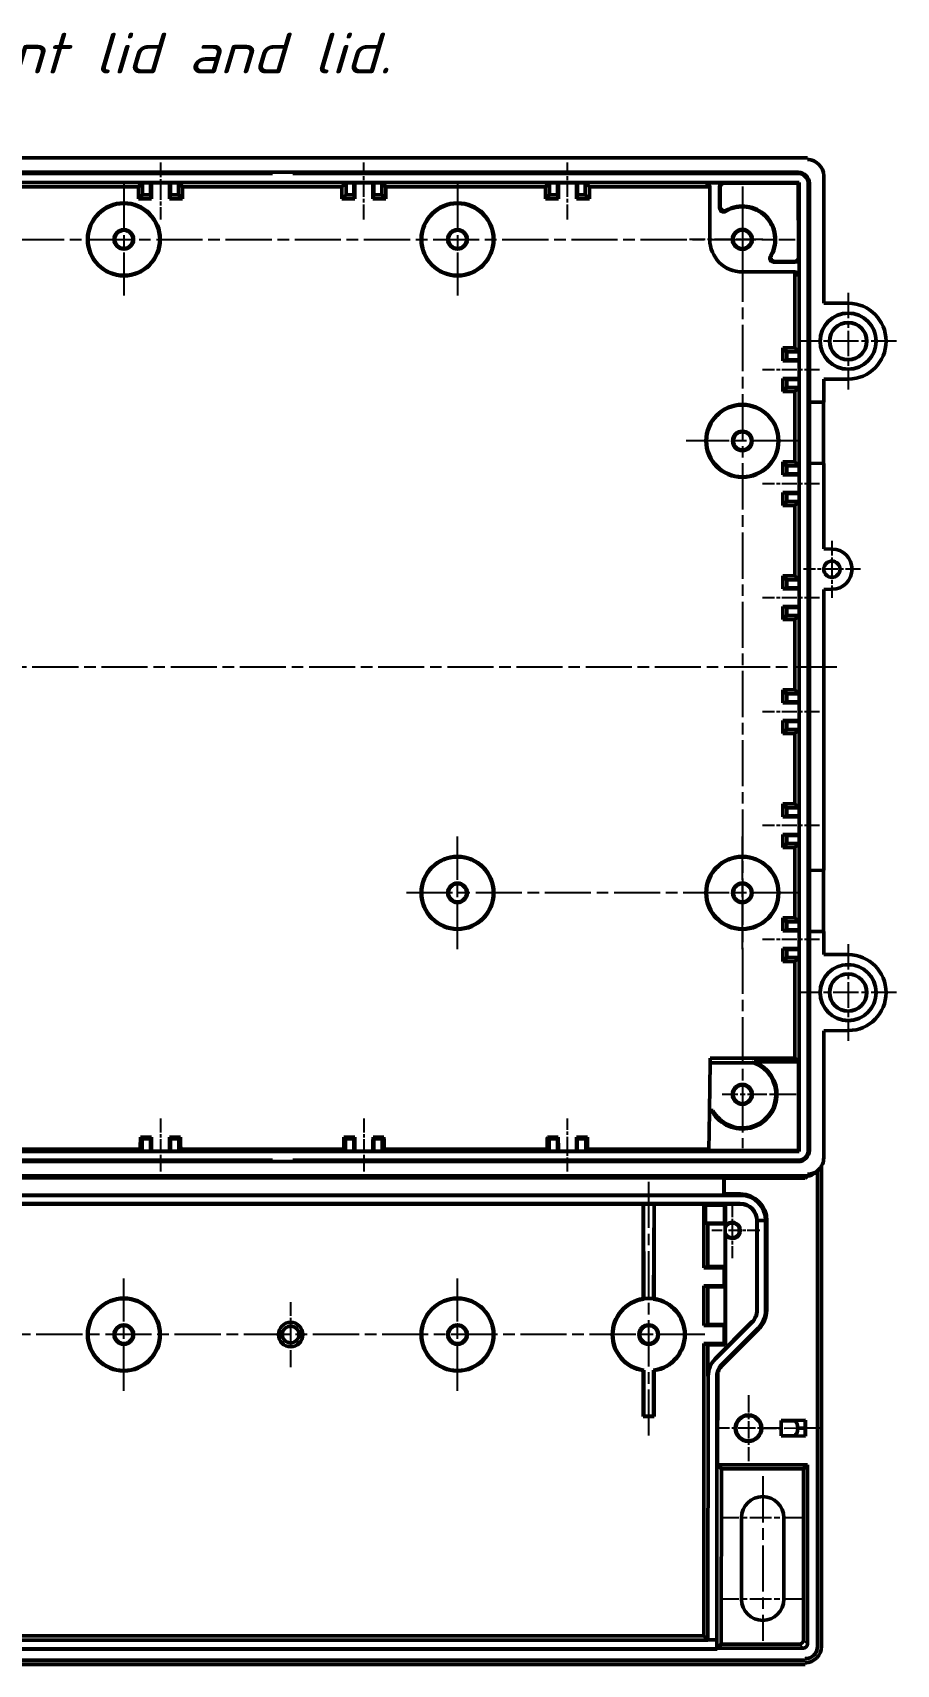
# Model space of a CAD drawing. Header units: millimetres. Extents: x 1 to 1188, y 1 to 840.
# Drawn here: x 438 to 544.1, y 304.7 to 505.1 of the extents above; entities that cross this region are included whole.
import ezdxf

# ---------------------------------------------------------------- set-up
doc = ezdxf.new("R2010")
doc.units = ezdxf.units.MM
doc.linetypes.add('CHAIN', pattern=[0.3543, 0.2362, -0.0295, 0.0591, -0.0295])
doc.linetypes.add('DASH_DOT', pattern=[0.37, 0.24, -0.06, 0.01, -0.06])
for name, color, linetype, lineweight in [('Mittellinie (ISO)', 1, 'DASH_DOT', 25), ('Mittelpunktmarkierung (ISO)', 1, 'DASH_DOT', 25), ('Sichtbar (ISO)', 7, 'Continuous', 50), ('Sichtbar schmal (ISO)', 1, 'Continuous', 25), ('Symbol (ISO)', 1, 'Continuous', 25)]:
    doc.layers.add(name, color=color, linetype=linetype, lineweight=lineweight)
doc.styles.add('Textstil245', font='isocpeui.ttf', dxfattribs={"width": 1.1})

msp = doc.modelspace()

# ---------------------------------------------------------------- linework, layer by layer
at = {"layer": 'Mittellinie (ISO)', "linetype": 'CHAIN', "ltscale": 7.777432}
for p, q in [((453.6775348, 489.209173), (453.6775348, 482.2100008)), ((478.6775348, 482.2100008), (478.6775348, 489.209173)), ((503.6775348, 482.2100008), (503.6775348, 489.209173)), ((534.6391369, 463.7475709), (527.6399647, 463.7475709)), ((534.6391369, 449.7475709), (527.6399647, 449.7475709)), ((534.6391369, 435.7475709), (527.6399647, 435.7475709)), ((534.6391369, 421.7475709), (527.6399647, 421.7475709)), ((534.6391369, 407.7475709), (527.6399647, 407.7475709)), ((534.6391369, 393.7475709), (527.6399647, 393.7475709))]:
    msp.add_line(p, q, dxfattribs=at)
at = {"layer": 'Mittellinie (ISO)', "linetype": 'CHAIN', "ltscale": 23.990969}
for p, q in [((525.1775348, 486.2475709), (525.1775348, 368.1302245)), ((325.6775348, 479.7475709), (531.6775348, 479.7475709)), ((318.9295423, 427.2475709), (536.7898848, 427.2475709)), ((532.0775348, 399.4975709), (483.2775348, 399.4975709)), ((520.5775348, 345.2475709), (336.7775348, 345.2475709)), ((527.6775348, 327.8475709), (527.6775348, 307.6475709))]:
    msp.add_line(p, q, dxfattribs=at)
at = {"layer": 'Mittellinie (ISO)', "linetype": 'CHAIN', "ltscale": 7.222748}
for p, q in [((453.6775348, 371.7859688), (453.6775348, 365.2859688)), ((478.6775348, 371.7859688), (478.6775348, 365.2859688)), ((503.6775348, 365.2859688), (503.6775348, 371.7859688))]:
    msp.add_line(p, q, dxfattribs=at)
at = {"layer": 'Mittellinie (ISO)', "linetype": 'CHAIN', "ltscale": 8.095557}
msp.add_line((527.4470666, 333.7453058), (534.7322566, 333.8080671), dxfattribs=at)
at = {"layer": 'Mittelpunktmarkierung (ISO)', "linetype": 'CHAIN', "ltscale": 23.990969}
for p, q in [((449.1775348, 486.6475709), (449.1775348, 472.8475709)), ((490.1775348, 486.6475709), (490.1775348, 472.8475709)), ((532.0775348, 454.9975709), (518.2775348, 454.9975709)), ((490.1775348, 392.5975709), (490.1775348, 406.3975709)), ((525.1775348, 392.5975709), (525.1775348, 406.3975709)), ((532.0775348, 399.4975709), (518.2775348, 399.4975709)), ((513.6775348, 332.8383621), (513.6775348, 363.9930343)), ((449.1775348, 338.3475709), (449.1775348, 352.1475709)), ((490.1775348, 338.3475709), (490.1775348, 352.1475709))]:
    msp.add_line(p, q, dxfattribs=at)
at = {"layer": 'Mittelpunktmarkierung (ISO)', "linetype": 'CHAIN', "ltscale": 10.000767}
for p, q in [((525.1775348, 482.2475709), (525.1775348, 473.2475709)), ((527.6775348, 479.7475709), (518.6775348, 479.7475709))]:
    msp.add_line(p, q, dxfattribs=at)
at = {"layer": 'Mittelpunktmarkierung (ISO)', "linetype": 'CHAIN', "ltscale": 13.174782}
for p, q in [((538.1775348, 473.1757537), (538.1775348, 461.3193881)), ((544.1057176, 467.2475709), (532.249352, 467.2475709)), ((538.1775348, 393.1757537), (538.1775348, 381.3193881)), ((544.1057176, 387.2475709), (532.249352, 387.2475709))]:
    msp.add_line(p, q, dxfattribs=at)
at = {"layer": 'Mittelpunktmarkierung (ISO)', "linetype": 'CHAIN', "ltscale": 7.778352}
for p, q in [((536.1775348, 442.7475709), (536.1775348, 435.7475709)), ((539.6775348, 439.2475709), (532.6775348, 439.2475709))]:
    msp.add_line(p, q, dxfattribs=at)
at = {"layer": 'Mittelpunktmarkierung (ISO)', "linetype": 'CHAIN', "ltscale": 10.131163}
msp.add_line((531.7948812, 374.7475709), (522.6775348, 374.7475709), dxfattribs=at)
at = {"layer": 'Mittelpunktmarkierung (ISO)', "linetype": 'CHAIN', "ltscale": 7.584404}
msp.add_line((523.9275348, 361.4603022), (523.9275348, 354.6348396), dxfattribs=at)
at = {"layer": 'Mittelpunktmarkierung (ISO)', "linetype": 'CHAIN', "ltscale": 6.570171}
msp.add_line((527.3402661, 358.0475709), (521.4275348, 358.0475709), dxfattribs=at)
at = {"layer": 'Mittelpunktmarkierung (ISO)', "linetype": 'CHAIN', "ltscale": 8.88956}
msp.add_line((469.6775348, 341.2475709), (469.6775348, 349.2475709), dxfattribs=at)
at = {"layer": 'Mittelpunktmarkierung (ISO)', "linetype": 'CHAIN', "ltscale": 8.983111}
for p, q in [((525.9275348, 337.7896657), (525.9275348, 329.7054761)), ((529.9696296, 333.7475709), (521.88544, 333.7475709))]:
    msp.add_line(p, q, dxfattribs=at)
at = {"layer": 'Mittelpunktmarkierung (ISO)', "linetype": 'CHAIN', "ltscale": 11.334215}
for p, q in [((532.7775348, 322.7475709), (522.5775348, 322.7475709)), ((532.7775348, 312.7475709), (522.5775348, 312.7475709))]:
    msp.add_line(p, q, dxfattribs=at)
at = {"layer": 'Sichtbar (ISO)'}
for p, q in [((324.1875348, 489.7475709), (533.1675348, 489.7475709)), ((533.1675348, 489.5475709), (533.1675348, 489.7475709)), ((533.1775835, 489.5475709), (533.1675348, 489.5475709)), ((389.9275348, 488.0047942), (467.4275348, 488.0047942)), ((467.4275348, 487.8475709), (389.9275348, 487.8475709)), ((467.4275348, 488.0047942), (467.4275348, 487.8475709)), ((469.9275348, 488.0047942), (467.4275348, 488.0047942)), ((469.9275348, 488.0047942), (532.0275348, 488.0047942)), ((469.9275348, 487.8475709), (469.9275348, 488.0047942)), ((532.0275348, 487.8475709), (469.9275348, 487.8475709)), ((535.1775348, 487.5476196), (535.1775348, 471.9323619)), ((325.1775348, 486.7475709), (532.1775348, 486.7475709)), ((450.9775348, 486.2100008), (431.3775348, 486.2100008)), ((450.9775348, 486.2100008), (451.4767071, 486.709173)), ((450.9775348, 484.7100008), (450.9775348, 486.2100008)), ((450.9775348, 484.7100008), (451.4767071, 485.209173)), ((451.4767071, 486.709173), (452.4527436, 486.709173)), ((451.4767071, 485.209173), (451.4767071, 486.709173)), ((452.4527436, 485.209173), (451.4767071, 485.209173)), ((452.4527436, 486.709173), (454.902326, 486.709173)), ((452.4527436, 486.709173), (452.4527436, 485.209173)), ((452.5775348, 484.7100008), (452.4527436, 485.209173)), ((452.5775348, 486.709173), (452.5775348, 484.7100008)), ((454.7775348, 484.7100008), (454.7775348, 486.709173)), ((454.7775348, 484.7100008), (454.902326, 485.209173)), ((454.902326, 486.709173), (455.8783625, 486.709173)), ((454.902326, 485.209173), (454.902326, 486.709173)), ((455.8783625, 485.209173), (454.902326, 485.209173)), ((455.8783625, 486.709173), (456.3775348, 486.2100008)), ((455.8783625, 486.709173), (455.8783625, 485.209173)), ((456.3775348, 484.7100008), (455.8783625, 485.209173)), ((475.9775348, 486.2100008), (456.3775348, 486.2100008)), ((456.3775348, 486.2100008), (456.3775348, 484.7100008)), ((463.6775348, 486.7382113), (473.6775348, 486.7382113)), ((463.6775348, 486.7317522), (463.6775348, 486.7382113)), ((473.6775348, 486.7317522), (463.6775348, 486.7317522)), ((463.6775348, 486.7312783), (473.6775348, 486.7312783)), ((463.6775348, 486.7247217), (463.6775348, 486.7312783)), ((473.6775348, 486.7247217), (463.6775348, 486.7247217)), ((463.6775348, 486.7243453), (473.6775348, 486.7243453)), ((463.6775348, 486.7176912), (463.6775348, 486.7243453)), ((473.6775348, 486.7176912), (463.6775348, 486.7176912)), ((473.6775348, 486.7382113), (473.6775348, 486.7317522)), ((473.6775348, 486.7312783), (473.6775348, 486.7247217)), ((473.6775348, 486.7243453), (473.6775348, 486.7176912)), ((475.9775348, 486.2100008), (476.4767071, 486.709173)), ((475.9775348, 484.7100008), (475.9775348, 486.2100008)), ((475.9775348, 484.7100008), (476.4767071, 485.209173)), ((476.4767071, 486.709173), (477.4527436, 486.709173)), ((476.4767071, 485.209173), (476.4767071, 486.709173)), ((477.4527436, 485.209173), (476.4767071, 485.209173)), ((477.4527436, 486.709173), (479.902326, 486.709173)), ((477.4527436, 486.709173), (477.4527436, 485.209173)), ((477.5775348, 484.7100008), (477.4527436, 485.209173)), ((477.5775348, 486.709173), (477.5775348, 484.7100008)), ((479.7775348, 484.7100008), (479.7775348, 486.709173)), ((479.7775348, 484.7100008), (479.902326, 485.209173)), ((479.902326, 486.709173), (480.8783625, 486.709173)), ((479.902326, 485.209173), (479.902326, 486.709173)), ((480.8783625, 485.209173), (479.902326, 485.209173)), ((480.8783625, 486.709173), (481.3775348, 486.2100008)), ((480.8783625, 486.709173), (480.8783625, 485.209173)), ((481.3775348, 484.7100008), (480.8783625, 485.209173)), ((500.9775348, 486.2100008), (481.3775348, 486.2100008)), ((481.3775348, 486.2100008), (481.3775348, 484.7100008)), ((500.9775348, 486.2100008), (501.4767071, 486.709173)), ((500.9775348, 484.7100008), (500.9775348, 486.2100008)), ((500.9775348, 484.7100008), (501.4767071, 485.209173)), ((501.4767071, 486.709173), (502.4527436, 486.709173)), ((501.4767071, 485.209173), (501.4767071, 486.709173)), ((502.4527436, 485.209173), (501.4767071, 485.209173)), ((502.4527436, 486.709173), (504.902326, 486.709173)), ((502.4527436, 486.709173), (502.4527436, 485.209173)), ((502.5775348, 484.7100008), (502.4527436, 485.209173)), ((502.5775348, 486.709173), (502.5775348, 484.7100008)), ((504.7775348, 484.7100008), (504.7775348, 486.709173)), ((504.7775348, 484.7100008), (504.902326, 485.209173)), ((504.902326, 486.709173), (505.8783625, 486.709173)), ((504.902326, 485.209173), (504.902326, 486.709173)), ((505.8783625, 485.209173), (504.902326, 485.209173)), ((505.8783625, 486.709173), (506.3775348, 486.2100008)), ((505.8783625, 486.709173), (505.8783625, 485.209173)), ((506.3775348, 484.7100008), (505.8783625, 485.209173)), ((521.1712815, 486.2100008), (506.3775348, 486.2100008)), ((506.3775348, 486.2100008), (506.3775348, 484.7100008)), ((520.6775348, 486.709173), (522.8775234, 486.709173)), ((521.1775348, 479.7475709), (521.1775348, 486.2091608)), ((522.3775348, 486.2091913), (522.3775348, 483.6153533)), ((522.4631397, 483.7630369), (522.4670724, 486.1375619)), ((522.9687149, 486.6362205), (532.0541823, 486.6242184)), ((532.1775348, 486.7475709), (532.0541823, 486.6242184)), ((532.0541823, 486.6242184), (532.0661844, 477.538751)), ((532.1775348, 486.7475709), (532.1775348, 367.7475709)), ((533.2775348, 367.8975709), (533.2775348, 486.5975709)), ((533.4347581, 486.5975709), (533.4347581, 459.7475709)), ((452.5775348, 484.7100008), (450.9775348, 484.7100008)), ((456.3775348, 484.7100008), (454.7775348, 484.7100008)), ((477.5775348, 484.7100008), (475.9775348, 484.7100008)), ((481.3775348, 484.7100008), (479.7775348, 484.7100008)), ((502.5775348, 484.7100008), (500.9775348, 484.7100008)), ((506.3775348, 484.7100008), (504.7775348, 484.7100008)), ((529.0453173, 476.9475709), (531.6391552, 476.9475709)), ((531.5675258, 477.0371085), (529.1930008, 477.0331758)), ((532.1391369, 477.4475595), (532.1391369, 475.2475709)), ((531.6391248, 475.7475709), (525.1775348, 475.7475709)), ((531.6399647, 466.4475709), (531.6399647, 475.7413176)), ((535.1775348, 471.9323619), (538.2181868, 471.9058266)), ((530.1399647, 466.4475709), (531.6399647, 466.4475709)), ((530.1399647, 466.4475709), (530.6391369, 465.9483986)), ((530.1399647, 464.8475709), (530.1399647, 466.4475709)), ((530.1399647, 464.8475709), (530.6391369, 464.9723621)), ((530.6391369, 465.9483986), (532.1391369, 465.9483986)), ((530.6391369, 464.9723621), (530.6391369, 465.9483986)), ((532.1391369, 464.9723621), (530.6391369, 464.9723621)), ((531.6399647, 466.4475709), (532.1391369, 465.9483986)), ((532.1391369, 465.9483986), (532.1391369, 464.9723621)), ((532.1391369, 464.9723621), (532.1391369, 462.5227797)), ((532.1391369, 464.8475709), (530.1399647, 464.8475709)), ((530.1399647, 462.6475709), (532.1391369, 462.6475709)), ((530.1399647, 462.6475709), (530.6391369, 462.5227797)), ((530.1399647, 461.0475709), (530.1399647, 462.6475709)), ((530.1399647, 461.0475709), (530.6391369, 461.5467432)), ((531.6399647, 461.0475709), (530.1399647, 461.0475709)), ((530.6391369, 462.5227797), (532.1391369, 462.5227797)), ((530.6391369, 461.5467432), (530.6391369, 462.5227797)), ((532.1391369, 461.5467432), (530.6391369, 461.5467432)), ((532.1391369, 461.5467432), (531.6399647, 461.0475709)), ((531.6399647, 452.4475709), (531.6399647, 461.0475709)), ((532.1391369, 462.5227797), (532.1391369, 461.5467432)), ((538.2181868, 462.5893152), (535.1775348, 462.5627799)), ((535.1775348, 462.5627799), (535.1775348, 459.7627799)), ((533.4347581, 459.7475709), (535.1775348, 459.7627799)), ((533.4347581, 459.7475709), (533.4347581, 452.2475709)), ((535.1634666, 459.7626571), (535.1634666, 452.2324847)), ((530.1399647, 450.8475709), (530.1399647, 452.4475709)), ((530.1399647, 452.4475709), (531.6399647, 452.4475709)), ((530.1399647, 452.4475709), (530.6391369, 451.9483986)), ((530.1399647, 450.8475709), (530.6391369, 450.9723621)), ((530.6391369, 451.9483986), (532.1391369, 451.9483986)), ((530.6391369, 450.9723621), (530.6391369, 451.9483986)), ((532.1391369, 450.9723621), (530.6391369, 450.9723621)), ((531.6399647, 452.4475709), (532.1391369, 451.9483986)), ((532.1391369, 451.9483986), (532.1391369, 450.9723621)), ((532.1391369, 450.9723621), (532.1391369, 448.5227797)), ((535.1775348, 452.2323619), (533.4347581, 452.2475709)), ((533.4347581, 452.2475709), (533.4347581, 402.2475709)), ((535.1775348, 452.2323619), (535.1775348, 441.7323619)), ((532.1391369, 450.8475709), (530.1399647, 450.8475709)), ((530.1399647, 447.0475709), (530.1399647, 448.6475709)), ((530.1399647, 448.6475709), (532.1391369, 448.6475709)), ((530.1399647, 448.6475709), (530.6391369, 448.5227797)), ((530.1399647, 447.0475709), (530.6391369, 447.5467432)), ((531.6399647, 447.0475709), (530.1399647, 447.0475709)), ((530.6391369, 448.5227797), (532.1391369, 448.5227797)), ((530.6391369, 447.5467432), (530.6391369, 448.5227797)), ((532.1391369, 447.5467432), (530.6391369, 447.5467432)), ((532.1391369, 447.5467432), (531.6399647, 447.0475709)), ((531.6399647, 438.4475709), (531.6399647, 447.0475709)), ((532.1391369, 448.5227797), (532.1391369, 447.5467432)), ((536.1991414, 441.7234465), (535.1775348, 441.7323619)), ((530.1399647, 436.8475709), (530.1399647, 438.4475709)), ((530.1399647, 438.4475709), (531.6399647, 438.4475709)), ((530.1399647, 438.4475709), (530.6391369, 437.9483986)), ((530.1399647, 436.8475709), (530.6391369, 436.9723621)), ((530.6391369, 437.9483986), (532.1391369, 437.9483986)), ((530.6391369, 436.9723621), (530.6391369, 437.9483986)), ((532.1391369, 436.9723621), (530.6391369, 436.9723621)), ((531.6399647, 438.4475709), (532.1391369, 437.9483986)), ((532.1391369, 437.9483986), (532.1391369, 436.9723621)), ((532.1391369, 436.9723621), (532.1391369, 434.5227797)), ((532.1391369, 436.8475709), (530.1399647, 436.8475709)), ((535.1775348, 436.7627799), (536.1991414, 436.7716953)), ((535.1775348, 436.7627799), (535.1775348, 402.2627799)), ((530.1399647, 433.0475709), (530.1399647, 434.6475709)), ((530.1399647, 434.6475709), (532.1391369, 434.6475709)), ((530.1399647, 434.6475709), (530.6391369, 434.5227797)), ((530.1399647, 433.0475709), (530.6391369, 433.5467432)), ((531.6399647, 433.0475709), (530.1399647, 433.0475709)), ((530.6391369, 434.5227797), (532.1391369, 434.5227797)), ((530.6391369, 433.5467432), (530.6391369, 434.5227797)), ((532.1391369, 433.5467432), (530.6391369, 433.5467432)), ((532.1391369, 433.5467432), (531.6399647, 433.0475709)), ((531.6399647, 424.4475709), (531.6399647, 433.0475709)), ((532.1391369, 434.5227797), (532.1391369, 433.5467432)), ((530.1399647, 422.8475709), (530.1399647, 424.4475709)), ((530.1399647, 424.4475709), (531.6399647, 424.4475709)), ((530.1399647, 424.4475709), (530.6391369, 423.9483986)), ((530.1399647, 422.8475709), (530.6391369, 422.9723621)), ((532.1391369, 422.8475709), (530.1399647, 422.8475709)), ((530.6391369, 423.9483986), (532.1391369, 423.9483986)), ((530.6391369, 422.9723621), (530.6391369, 423.9483986)), ((532.1391369, 422.9723621), (530.6391369, 422.9723621)), ((531.6399647, 424.4475709), (532.1391369, 423.9483986)), ((532.1391369, 423.9483986), (532.1391369, 422.9723621)), ((532.1391369, 422.9723621), (532.1391369, 420.5227797)), ((530.1399647, 419.0475709), (530.1399647, 420.6475709)), ((530.1399647, 420.6475709), (532.1391369, 420.6475709)), ((530.1399647, 420.6475709), (530.6391369, 420.5227797)), ((530.1399647, 419.0475709), (530.6391369, 419.5467432)), ((531.6399647, 419.0475709), (530.1399647, 419.0475709)), ((530.6391369, 420.5227797), (532.1391369, 420.5227797)), ((530.6391369, 419.5467432), (530.6391369, 420.5227797)), ((532.1391369, 419.5467432), (530.6391369, 419.5467432)), ((532.1391369, 419.5467432), (531.6399647, 419.0475709)), ((531.6399647, 410.4475709), (531.6399647, 419.0475709)), ((532.1391369, 420.5227797), (532.1391369, 419.5467432)), ((530.1399647, 408.8475709), (530.1399647, 410.4475709)), ((530.1399647, 410.4475709), (531.6399647, 410.4475709)), ((530.1399647, 410.4475709), (530.6391369, 409.9483986)), ((530.1399647, 408.8475709), (530.6391369, 408.9723621)), ((532.1391369, 408.8475709), (530.1399647, 408.8475709)), ((530.6391369, 409.9483986), (532.1391369, 409.9483986)), ((530.6391369, 408.9723621), (530.6391369, 409.9483986)), ((532.1391369, 408.9723621), (530.6391369, 408.9723621)), ((531.6399647, 410.4475709), (532.1391369, 409.9483986)), ((532.1391369, 409.9483986), (532.1391369, 408.9723621)), ((532.1391369, 408.9723621), (532.1391369, 406.5227797)), ((530.1399647, 405.0475709), (530.1399647, 406.6475709)), ((530.1399647, 406.6475709), (532.1391369, 406.6475709)), ((530.1399647, 406.6475709), (530.6391369, 406.5227797)), ((530.1399647, 405.0475709), (530.6391369, 405.5467432)), ((531.6399647, 405.0475709), (530.1399647, 405.0475709)), ((530.6391369, 406.5227797), (532.1391369, 406.5227797)), ((530.6391369, 405.5467432), (530.6391369, 406.5227797)), ((532.1391369, 405.5467432), (530.6391369, 405.5467432)), ((532.1391369, 405.5467432), (531.6399647, 405.0475709)), ((531.6399647, 396.4475709), (531.6399647, 405.0475709)), ((532.1391369, 406.5227797), (532.1391369, 405.5467432)), ((533.4347581, 402.2475709), (535.1775348, 402.2627799)), ((533.4347581, 402.2475709), (533.4347581, 394.7475709)), ((535.1634666, 402.2626571), (535.1634666, 394.7324847)), ((530.1399647, 394.8475709), (530.1399647, 396.4475709)), ((530.1399647, 396.4475709), (531.6399647, 396.4475709)), ((530.1399647, 396.4475709), (530.6391369, 395.9483986)), ((530.1399647, 394.8475709), (530.6391369, 394.9723621)), ((532.1391369, 394.8475709), (530.1399647, 394.8475709)), ((530.6391369, 395.9483986), (532.1391369, 395.9483986)), ((530.6391369, 394.9723621), (530.6391369, 395.9483986)), ((532.1391369, 394.9723621), (530.6391369, 394.9723621)), ((531.6399647, 396.4475709), (532.1391369, 395.9483986)), ((532.1391369, 395.9483986), (532.1391369, 394.9723621)), ((532.1391369, 394.9723621), (532.1391369, 392.5227797)), ((535.1775348, 394.7323619), (533.4347581, 394.7475709)), ((533.4347581, 394.7475709), (533.4347581, 367.8975709)), ((535.1775348, 394.7323619), (535.1775348, 391.9323619)), ((530.1399647, 391.0475709), (530.1399647, 392.6475709)), ((530.1399647, 392.6475709), (532.1391369, 392.6475709)), ((530.1399647, 392.6475709), (530.6391369, 392.5227797)), ((530.1399647, 391.0475709), (530.6391369, 391.5467432)), ((531.6399647, 391.0475709), (530.1399647, 391.0475709)), ((530.6391369, 392.5227797), (532.1391369, 392.5227797)), ((530.6391369, 391.5467432), (530.6391369, 392.5227797)), ((532.1391369, 391.5467432), (530.6391369, 391.5467432)), ((532.1391369, 391.5467432), (531.6399647, 391.0475709)), ((531.6399647, 379.1804196), (531.6399647, 391.0475709)), ((532.1391369, 392.5227797), (532.1391369, 391.5467432)), ((538.2181868, 391.9058266), (535.1775348, 391.9323619)), ((535.1775348, 382.5627799), (538.2181868, 382.5893152)), ((535.1775348, 382.5627799), (535.1775348, 366.9477171)), ((521.2345979, 378.7475709), (521.2322824, 378.6149173)), ((521.2421533, 379.1804196), (521.2345979, 378.7475709)), ((521.2421533, 379.1804196), (531.6399647, 379.1804196)), ((526.6136755, 378.7475709), (532.0728133, 378.7475709)), ((531.6399647, 379.1804196), (532.0728133, 378.7475709)), ((532.0728133, 378.7475709), (532.0728133, 367.8522924)), ((521.1298675, 372.7475709), (521.2322824, 378.6149173)), ((521.2322824, 378.6149173), (526.5903947, 378.6149173)), ((521.1298675, 372.7475709), (521.127552, 372.6149173)), ((521.1298675, 372.7475709), (521.5785709, 372.7475709)), ((521.0444201, 367.8522924), (521.127552, 372.6149173)), ((521.5013563, 372.6149173), (521.127552, 372.6149173)), ((452.5564545, 369.4880358), (451.219696, 369.4880358)), ((451.2199397, 369.4879139), (451.4218849, 369.2859688)), ((451.4218849, 369.2859688), (452.4553613, 369.2859688)), ((451.4218849, 367.7859688), (451.4218849, 369.2859688)), ((452.5563326, 369.4879139), (452.4553613, 369.2859688)), ((452.4553613, 369.2859688), (452.4553613, 367.7859688)), ((456.1353736, 369.4880358), (454.7986151, 369.4880358)), ((454.798737, 369.4879139), (454.8997083, 369.2859688)), ((454.8997083, 367.7859688), (454.8997083, 369.2859688)), ((454.8997083, 369.2859688), (455.9331847, 369.2859688)), ((456.1351299, 369.4879139), (455.9331847, 369.2859688)), ((455.9331847, 369.2859688), (455.9331847, 367.7859688)), ((477.5564545, 369.4880358), (476.219696, 369.4880358)), ((476.2199397, 369.4879139), (476.4218849, 369.2859688)), ((476.4218849, 369.2859688), (477.4553613, 369.2859688)), ((476.4218849, 367.7859688), (476.4218849, 369.2859688)), ((477.5563326, 369.4879139), (477.4553613, 369.2859688)), ((477.4553613, 369.2859688), (477.4553613, 367.7859688)), ((481.1353736, 369.4880358), (479.7986151, 369.4880358)), ((479.798737, 369.4879139), (479.8997083, 369.2859688)), ((479.8997083, 369.2859688), (480.9331847, 369.2859688)), ((479.8997083, 367.7859688), (479.8997083, 369.2859688)), ((481.1351299, 369.4879139), (480.9331847, 369.2859688)), ((480.9331847, 369.2859688), (480.9331847, 367.7859688)), ((502.5564545, 369.4880358), (501.219696, 369.4880358)), ((501.2199397, 369.4879139), (501.4218849, 369.2859688)), ((501.4218849, 369.2859688), (502.4553613, 369.2859688)), ((501.4218849, 367.7859688), (501.4218849, 369.2859688)), ((502.5563326, 369.4879139), (502.4553613, 369.2859688)), ((502.4553613, 369.2859688), (502.4553613, 367.7859688)), ((506.1353736, 369.4880358), (504.7986151, 369.4880358)), ((504.798737, 369.4879139), (504.8997083, 369.2859688)), ((504.8997083, 369.2859688), (505.9331847, 369.2859688)), ((504.8997083, 367.7859688), (504.8997083, 369.2859688)), ((506.1351299, 369.4879139), (505.9331847, 369.2859688)), ((505.9331847, 369.2859688), (505.9331847, 367.7859688)), ((532.1775348, 367.7475709), (325.1775348, 367.7475709)), ((451.1949388, 368.0129149), (431.1601309, 368.0129149)), ((451.4218849, 367.7859688), (451.1949388, 368.0129149)), ((452.4553613, 367.7859688), (451.4218849, 367.7859688)), ((454.8997083, 367.7859688), (452.4553613, 367.7859688)), ((455.9331847, 367.7859688), (454.8997083, 367.7859688)), ((456.1601309, 368.0129149), (455.9331847, 367.7859688)), ((476.1949388, 368.0129149), (456.1601309, 368.0129149)), ((463.6775348, 367.7774506), (473.6775348, 367.7774506)), ((463.6775348, 367.7707965), (463.6775348, 367.7774506)), ((473.6775348, 367.7707965), (463.6775348, 367.7707965)), ((463.6775348, 367.7704201), (473.6775348, 367.7704201)), ((463.6775348, 367.7638635), (463.6775348, 367.7704201)), ((473.6775348, 367.7638635), (463.6775348, 367.7638635)), ((463.6775348, 367.7633896), (473.6775348, 367.7633896)), ((463.6775348, 367.7569305), (463.6775348, 367.7633896)), ((473.6775348, 367.7569305), (463.6775348, 367.7569305)), ((473.6775348, 367.7774506), (473.6775348, 367.7707965)), ((473.6775348, 367.7704201), (473.6775348, 367.7638635)), ((473.6775348, 367.7633896), (473.6775348, 367.7569305)), ((476.4218849, 367.7859688), (476.1949388, 368.0129149)), ((477.4553613, 367.7859688), (476.4218849, 367.7859688)), ((479.8997083, 367.7859688), (477.4553613, 367.7859688)), ((480.9331847, 367.7859688), (479.8997083, 367.7859688)), ((481.1601309, 368.0129149), (480.9331847, 367.7859688)), ((501.1949388, 368.0129149), (481.1601309, 368.0129149)), ((501.4218849, 367.7859688), (501.1949388, 368.0129149)), ((502.4553613, 367.7859688), (501.4218849, 367.7859688)), ((504.8997083, 367.7859688), (502.4553613, 367.7859688)), ((505.9331847, 367.7859688), (504.8997083, 367.7859688)), ((506.1601309, 368.0129149), (505.9331847, 367.7859688)), ((521.0472237, 368.0129149), (506.1601309, 368.0129149)), ((532.0728133, 367.8522924), (521.0444201, 367.8522924)), ((532.1775348, 367.7475709), (532.0728133, 367.8522924)), ((533.1675348, 364.7475709), (324.1875348, 364.7475709)), ((389.9275348, 366.6475709), (467.4275348, 366.6475709)), ((467.4275348, 366.4903476), (389.9275348, 366.4903476)), ((467.4275348, 366.6475709), (467.4275348, 366.4903476)), ((467.4275348, 366.4903476), (469.9275348, 366.4903476)), ((469.9275348, 366.4903476), (469.9275348, 366.6475709)), ((469.9275348, 366.6475709), (532.0275348, 366.6475709)), ((532.0275348, 366.4903476), (469.9275348, 366.4903476)), ((532.895259, 364.4752951), (533.1675348, 364.7475709)), ((533.1675348, 364.7475709), (533.1675348, 364.9475709)), ((533.1675348, 364.9475709), (533.1773886, 364.9475709)), ((534.5916996, 365.5334061), (534.3194238, 365.2611303)), ((534.405259, 306.9475138), (534.405259, 365.3469655)), ((534.4139859, 365.3556923), (534.4139859, 306.9387869)), ((534.8982776, 365.9283549), (534.8982776, 306.9475709)), ((334.4711691, 364.5102023), (522.8839005, 364.5102023)), ((522.8839005, 364.5102023), (522.9275348, 364.4752951)), ((522.8839005, 364.5102023), (522.8839005, 362.3868498)), ((522.9275348, 364.4752951), (522.9275348, 362.5177794)), ((532.895259, 364.4752951), (522.9275348, 364.4752951)), ((332.4275348, 362.3475709), (524.9275348, 362.3475709)), ((332.4275348, 361.3383339), (524.9275348, 361.3383339)), ((522.8839005, 362.3868498), (334.4711691, 362.3868498)), ((336.4255698, 361.2685162), (520.9294998, 361.2685162)), ((512.998993, 349.6744115), (512.998993, 361.2685162)), ((513.0190413, 361.2685162), (513.0775348, 349.6591136)), ((514.3360283, 361.2685162), (514.2775348, 349.6591136)), ((514.3560766, 361.2685162), (514.3560766, 349.6744115)), ((520.4388109, 353.4475709), (520.4388109, 361.1559405)), ((520.6343004, 361.1559405), (520.4388109, 361.1559405)), ((520.9275348, 361.1559405), (520.6343004, 361.1559405)), ((520.6343004, 358.9475709), (520.6343004, 361.1559405)), ((520.9275348, 361.1559405), (520.9291342, 361.2475709)), ((522.9886217, 361.1559405), (520.9275348, 361.1559405)), ((520.9291342, 361.2475709), (520.9294998, 361.2685162)), ((522.9275348, 362.5177794), (522.8839005, 362.3868498)), ((522.9275348, 362.5177794), (524.9275348, 362.5177794)), ((523.0802521, 361.2475709), (522.9886217, 361.1559405)), ((522.9886217, 358.9475709), (522.9886217, 361.1559405)), ((523.0889788, 361.275498), (523.0802521, 361.2475709)), ((524.9275348, 361.275498), (523.0889788, 361.275498)), ((523.0889788, 361.275498), (523.0889788, 358.5923863)), ((520.9275348, 358.8559405), (520.6343004, 358.9475709)), ((520.6343004, 358.9475709), (522.9886217, 358.9475709)), ((520.9275348, 353.6002882), (520.9275348, 358.8559405)), ((523.0802521, 358.8559405), (520.9275348, 358.8559405)), ((523.0802521, 358.8559405), (522.9886217, 358.9475709)), ((523.0802521, 358.5450738), (523.0802521, 358.8559405)), ((526.9554619, 348.2316329), (526.9554619, 359.2475709)), ((527.0182978, 359.2475709), (527.0033637, 348.2316329)), ((527.0182978, 359.2475709), (528.0275348, 359.2475709)), ((528.0275348, 359.2475709), (528.0275348, 348.2316329)), ((528.1977433, 359.2475709), (528.1697372, 348.2316329)), ((523.0802521, 357.550068), (523.0802521, 358.5450738)), ((523.0802521, 353.6002882), (523.0802521, 357.550068)), ((523.0889788, 357.5027555), (523.0889788, 343.9861269)), ((520.4388109, 353.4475709), (520.9275348, 353.6002882)), ((522.9275348, 353.4475709), (520.4388109, 353.4475709)), ((520.9275348, 353.6002882), (523.0802521, 353.6002882)), ((523.0802521, 353.6002882), (522.9275348, 353.4475709)), ((522.9275348, 351.2475709), (522.9275348, 353.4475709)), ((520.4388109, 346.3475709), (520.4388109, 351.2475709)), ((520.4388109, 351.2475709), (522.9275348, 351.2475709)), ((520.9275348, 351.0948536), (520.4388109, 351.2475709)), ((523.0802521, 351.0948536), (520.9275348, 351.0948536)), ((520.9275348, 346.5002882), (520.9275348, 351.0948536)), ((523.0802521, 351.0948536), (522.9275348, 351.2475709)), ((523.0802521, 346.5002882), (523.0802521, 351.0948536)), ((513.0775348, 349.6591136), (514.2775348, 349.6591136)), ((513.0775348, 349.6064698), (513.0775348, 349.6591136)), ((514.2775348, 349.6591136), (514.2775348, 349.6064698)), ((521.8259619, 342.262138), (526.3614958, 346.797672)), ((526.3939618, 346.765206), (521.8540842, 342.2340157)), ((520.4388109, 346.3475709), (520.9275348, 346.5002882)), ((522.9275348, 346.3475709), (520.4388109, 346.3475709)), ((520.9275348, 346.5002882), (523.0802521, 346.5002882)), ((527.1195658, 346.0396019), (522.5840319, 341.504068)), ((527.2161775, 345.9429902), (522.6724901, 341.4156098)), ((523.0802521, 346.5002882), (522.9275348, 346.3475709)), ((522.9275348, 344.1475709), (522.9275348, 346.3475709)), ((520.4388109, 308.2362949), (520.4388109, 344.1475709)), ((520.4388109, 344.1475709), (522.9275348, 344.1475709)), ((520.9554619, 343.9861269), (520.4388109, 344.1475709)), ((523.0889788, 343.9861269), (520.9554619, 343.9861269)), ((520.9554619, 343.9861269), (520.9554619, 340.1605651)), ((523.0889788, 343.9861269), (522.9275348, 344.1475709)), ((512.998993, 335.1690291), (512.998993, 340.8207303)), ((513.0775348, 335.2475709), (513.0775348, 340.888672)), ((514.2775348, 340.888672), (514.2775348, 335.2475709)), ((514.3560766, 340.8207303), (514.3560766, 335.1690291)), ((520.9924219, 340.1605651), (520.9484801, 307.7475709)), ((522.0275348, 340.1605651), (522.0275348, 307.7475709)), ((522.149218, 340.1605651), (522.1214736, 329.2475709)), ((512.998993, 335.1690291), (513.0775348, 335.2475709)), ((514.3560766, 335.1690291), (512.998993, 335.1690291)), ((514.2775348, 335.2475709), (513.0775348, 335.2475709)), ((514.3560766, 335.1690291), (514.2775348, 335.2475709)), ((529.9275348, 334.7017548), (532.9275348, 334.7279354)), ((529.9275348, 332.793387), (529.9275348, 334.7017548)), ((529.9275348, 334.7017548), (529.9664128, 334.6632146)), ((529.9664128, 334.6632146), (531.5372809, 334.6498576)), ((529.9664128, 334.6632146), (529.9664128, 332.8319272)), ((532.9275348, 334.7279354), (532.8792862, 334.6792639)), ((532.9275348, 334.7279354), (532.9275348, 332.7672064)), ((529.9275348, 332.793387), (529.9664128, 332.8319272)), ((532.9275348, 332.7672064), (529.9275348, 332.793387)), ((531.5372809, 332.8452842), (529.9664128, 332.8319272)), ((532.9275348, 332.7672064), (532.8793677, 332.8157956)), ((522.1214736, 329.2475709), (533.1775348, 329.2475709)), ((522.1214736, 329.2475709), (522.6089567, 328.7588469)), ((522.6089567, 328.7588469), (522.5542394, 307.2362949)), ((532.6888109, 328.7588469), (522.6089567, 328.7588469)), ((533.1775348, 329.2475709), (532.6888109, 328.7588469)), ((532.6888109, 307.7362461), (532.6888109, 328.7588469)), ((533.1775348, 329.2475709), (533.1775348, 307.2475222)), ((525.0775348, 312.7475709), (525.0775348, 322.7475709)), ((530.2775348, 322.7475709), (530.2775348, 312.7475709)), ((522.0639173, 306.608292), (335.2911523, 306.608292)), ((522.0247383, 306.6475709), (335.3303314, 306.6475709)), ((520.9484801, 307.7266256), (336.4065895, 307.7266256)), ((336.9162588, 308.2362949), (520.4388109, 308.2362949)), ((520.9484801, 307.7266256), (520.4388109, 308.2362949)), ((522.0275348, 307.7475709), (520.9484801, 307.7475709)), ((520.9484801, 307.7266256), (520.9484801, 307.7475709)), ((522.0275348, 307.7475709), (522.0247383, 306.6475709)), ((522.0639173, 306.608292), (522.0247383, 306.6475709)), ((522.0642714, 306.7475709), (522.0639173, 306.608292)), ((522.0642714, 306.7475709), (522.5542394, 307.2362949)), ((532.6775835, 306.7475709), (522.0642714, 306.7475709)), ((522.5542394, 307.2362949), (532.1888596, 307.2362949)), ((532.9039859, 305.238844), (324.4510837, 305.238844)), ((324.4598106, 305.2475709), (532.895259, 305.2475709)), ((532.895259, 304.7475709), (324.4598106, 304.7475709)), ((532.895259, 305.4475709), (532.9053161, 305.4475709)), ((532.895259, 305.4475709), (532.9039859, 305.438844)), ((532.895259, 305.2475709), (532.895259, 305.4475709)), ((532.895259, 305.2475709), (532.9039859, 305.238844)), ((532.895259, 304.9475709), (532.895259, 304.7475709)), ((532.8984238, 304.9475709), (532.895259, 304.9475709)), ((532.914043, 305.438844), (532.9039859, 305.438844)), ((532.9039859, 305.438844), (532.9039859, 305.238844))]:
    msp.add_line(p, q, dxfattribs=at)
for centre, radius in [((449.1775348, 479.7475709), 4.4785418), ((449.1775348, 479.7475709), 4.4), ((490.1775348, 479.7475709), 4.4785418), ((490.1775348, 479.7475709), 4.4), ((449.1775348, 479.7475709), 1.2), ((490.1775348, 479.7475709), 1.2), ((525.1775348, 479.7475709), 1.225), ((449.1775348, 479.7475709), 1.1127313), ((490.1775348, 479.7475709), 1.1127313), ((525.1775348, 479.7475709), 1.1420948), ((538.1775348, 467.2475709), 3.45), ((538.1775348, 467.2475709), 3.4281828), ((538.1775348, 467.2475709), 2.3), ((538.1776038, 467.2475709), 2.2637911), ((525.1775348, 454.9975709), 4.4785418), ((525.1775348, 454.9975709), 4.4), ((525.1775348, 454.9975709), 1.2), ((525.1775348, 454.9975709), 1.1127313), ((536.1775348, 439.2475709), 1), ((490.1775348, 399.4975709), 4.4785418), ((490.1775348, 399.4975709), 4.4), ((525.1775348, 399.4975709), 4.4785418), ((525.1775348, 399.4975709), 4.4), ((490.1775348, 399.4975709), 1.2), ((490.1775348, 399.4975709), 1.1127313), ((525.1775348, 399.4975709), 1.2), ((525.1775348, 399.4975709), 1.1127313), ((538.1775348, 387.2475709), 3.45), ((538.1775348, 387.2475709), 3.4281828), ((538.1775348, 387.2475709), 2.3), ((538.1776038, 387.2475709), 2.2637911), ((525.1775348, 374.7475709), 1.225), ((525.1775348, 374.7475709), 1.1420948), ((449.1775348, 345.2475709), 4.4785418), ((449.1775348, 345.2475709), 4.4), ((490.1775348, 345.2475709), 4.4785418), ((490.1775348, 345.2475709), 4.4), ((469.6775348, 345.2475709), 1.5), ((449.1775348, 345.2475709), 1.2), ((449.1775348, 345.2475709), 1.1127313), ((469.6775348, 345.2475709), 1.02833), ((490.1775348, 345.2475709), 1.2), ((490.1775348, 345.2475709), 1.1127313), ((513.6775348, 345.2475709), 1.2), ((513.6775348, 345.2475709), 1.1127313), ((525.9275348, 333.7475709), 1.625), ((525.9275348, 333.7475709), 1.5420948)]:
    msp.add_circle(centre, radius, dxfattribs=at)
for centre, radius, start, end in [((532.0275348, 486.5975709), 1.4072233, 0, 90), ((532.0275348, 486.5975709), 1.25, 0, 90), ((525.1775348, 479.7475709), 4, 329.261705153, 120.738294847), ((525.1775348, 479.7475709), 4, 180, 270), ((538.1775348, 467.2475709), 4.658433, 270.5, 89.5), ((536.1775348, 439.2475709), 2.4759699, 270.5, 89.5), ((538.1775348, 387.2475709), 4.658433, 270.5, 89.5), ((525.1775348, 374.7475709), 4.25, 210.119215456, 70.250077204), ((525.1775348, 374.7475709), 4.1173464, 209.061606257, 69.931204991), ((532.0275348, 367.8975709), 1.4072233, 270, 0), ((532.0275348, 367.8975709), 1.25, 270, 0), ((524.9275348, 359.2475709), 3.2702085, 0, 90), ((524.9275348, 359.2475709), 3.1, 0, 90), ((524.9275348, 359.2475709), 2.090763, 0, 90), ((524.9275348, 359.2475709), 2.0279271, 0, 90), ((523.9275348, 358.0475709), 0.9127313, 201.829625287, 158.170374713), ((523.9275348, 358.0475709), 1, 213.01204848, 146.98795152), ((513.6775348, 345.2475709), 4.4785418, 98.714416755, 261.285583245), ((513.6775348, 345.2475709), 4.4, 97.837479763, 262.162520237), ((513.6775348, 345.2475709), 4.4, 277.837479763, 82.162520237), ((513.6775348, 345.2475709), 4.4785418, 278.714416755, 81.285583245), ((524.9275348, 348.2316329), 2.0279271, 315, 0), ((523.9275348, 340.1605651), 2.9720729, 135, 180), ((527.6775348, 322.7475709), 2.6, 0, 180), ((527.6775348, 312.7475709), 2.6, 180, 0)]:
    msp.add_arc(centre, radius, start, end, dxfattribs=at)
for centre, major_axis, ratio, start_param, end_param in [((533.1774861, 487.5475222), (1.4142825, 1.4142825), 0.9999512632, 5.4978115128, 7.0685591016), ((520.6775348, 486.2091608), (0, 0.5000122), 0.9999756307, 4.7123889804, 6.2831853072), ((520.6775348, 486.1326773), (-0.4607161, 0.1949879), 0.9963169521, 3.5406385999, 5.1114348927), ((522.8775538, 486.2091608), (-0.3904602, 0.3123653), 0.9999375566, 5.387155926, 6.9578913306), ((522.9679184, 486.1368699), (0.5003594, 0.0221548), 0.9970020156, 1.52508957, 3.0958249746), ((525.1842867, 479.7543228), (2.8874535, 2.8874535), 0.999997266, 4.9917541918, 7.5746164226), ((531.5668338, 477.5379545), (-0.0221548, -0.5003594), 0.9970020156, 0.045767679, 1.6165030836), ((531.6391248, 477.4475899), (0.3123653, -0.3904602), 0.9999375566, 5.6084792838, 7.1792146884), ((531.5626412, 475.2475709), (-0.1949879, 0.4607161), 0.9963169521, 4.3133430681, 5.8841393609), ((531.6391248, 475.2475709), (0.5000122, 0), 0.9999756307, 0, 1.5707963268), ((451.219696, 364.4880358), (0, -5), 0.0069814304, 3.1346113366, 3.9299999296), ((452.5564545, 364.4880358), (0, 5), 0.0034906727, 5.4326575979, 6.2901666242), ((454.7986151, 364.4880358), (0, -5), 0.0034906727, 3.1346113366, 3.9921203629), ((456.1353736, 364.4880358), (0, 5), 0.0069814304, 5.4947780312, 6.2901666242), ((476.219696, 364.4880358), (0, -5), 0.0069814304, 3.1346113366, 3.9299999296), ((477.5564545, 364.4880358), (0, 5), 0.0034906727, 5.4326575979, 6.2901666242), ((479.7986151, 364.4880358), (0, -5), 0.0034906727, 3.1346113366, 3.9921203629), ((481.1353736, 364.4880358), (0, 5), 0.0069814304, 5.4947780312, 6.2901666242), ((501.219696, 364.4880358), (0, -5), 0.0069814304, 3.1346113366, 3.9299999296), ((502.5564545, 364.4880358), (0, 5), 0.0034906727, 5.4326575979, 6.2901666242), ((504.7986151, 364.4880358), (0, -5), 0.0034906727, 3.1346113366, 3.9921203629), ((506.1353736, 364.4880358), (0, 5), 0.0069814304, 5.4947780312, 6.2901666242), ((533.1774861, 366.9476196), (-1.4142825, -1.4142825), 0.9999512632, 0.7853737944, 2.3562188592), ((532.9052103, 366.6753439), (-1.4142825, -1.4142825), 0.9999512632, 0.885634083, 1.5707963268), ((524.9275348, 348.2344471), (0, 2.0758327), 0.9999990811, 3.9260326628, 4.7110332963), ((523.9275348, 340.156586), (0, -2.9351183), 0.9999990811, 3.9260326628, 4.7110332963), ((532.8793617, 333.6792639), (0.0000013, 1.0000388), 0.0087275265, 4.7125426377, 6.2919891261), ((531.5331606, 333.7298226), (0.0028272, 0.9200425), 0.5087521962, 4.7332442842, 6.2804228228), ((531.5331606, 333.7653192), (-0.0028272, 0.9200425), 0.5087521962, 3.144355138, 4.6915336765), ((532.1887621, 307.7363436), (0.3536223, -0.3536223), 0.9998050765, 5.497884615, 7.0684859993), ((532.6774861, 307.2476196), (0.3536223, -0.3536223), 0.9998050765, 5.497884615, 7.0684859993), ((532.8982288, 306.9477659), (0.8945013, -1.7890898), 0.9998781618, 5.8196059295, 7.3903047827), ((532.9052019, 306.947628), (1.0607409, -1.0607409), 0.9999238505, 5.49782522, 7.0685453944), ((532.9139288, 306.9389012), (1.0607409, -1.0607409), 0.9999238505, 5.49782522, 7.0685453944)]:
    msp.add_ellipse(centre, major_axis=major_axis, ratio=ratio, start_param=start_param, end_param=end_param, dxfattribs=at)
for points, degree in [([(520.6847553, 486.6313217), (520.6823446, 486.6313454), (520.6799379, 486.6313691), (520.6775348, 486.6313928)], 3), ([(532.0613567, 475.2475709), (532.061333, 475.2499736), (532.0613093, 475.2523801), (532.0612857, 475.2547911)], 3), ([(521.5785709, 372.7475709), (521.5399636, 372.681948), (521.5013563, 372.6149173)], 2), ([(512.998993, 349.6744115), (513.0385676, 349.6404407), (513.0775348, 349.6064698)], 2), ([(514.2775348, 349.6064698), (514.316502, 349.6404407), (514.3560766, 349.6744115)], 2), ([(528.0275348, 348.2316329), (528.0275348, 347.420843), (527.6941533, 346.6141894), (527.1195658, 346.0396019)], 3), ([(513.0775348, 340.888672), (513.0385676, 340.8547011), (512.998993, 340.8207303)], 2), ([(514.3560766, 340.8207303), (514.316502, 340.8547011), (514.2775348, 340.888672)], 2)]:
    msp.add_open_spline(points, degree=degree, dxfattribs=at)
for points, knots in [([(522.3775348, 483.6153533), (522.3775348, 483.5572508), (522.3886587, 483.4994581), (522.4089936, 483.4450279), (522.4293147, 483.3906346), (522.4588711, 483.3395044), (522.4958318, 483.2947298), (522.5334244, 483.2491896), (522.5788019, 483.2100726), (522.6300974, 483.1808594), (522.6814006, 483.1516418), (522.7381956, 483.1325804), (522.7965323, 483.1234915), (522.8539805, 483.114541), (522.9131214, 483.1152308), (522.9703455, 483.1255532), (523.0276085, 483.1358826), (523.083054, 483.1558748), (523.1330648, 483.1856143)], [0, 0, 0, 0, 0.01743076241, 0.01743076241, 0.01743076241, 0.03484971765, 0.03484971765, 0.03484971765, 0.05256648652, 0.05256648652, 0.05256648652, 0.07028590393, 0.07028590393, 0.07028590393, 0.08773548029, 0.08773548029, 0.08773548029, 0.10519696071, 0.10519696071, 0.10519696071, 0.10519696071]), ([(522.4631397, 483.7630369), (522.4630437, 483.705111), (522.4739368, 483.6471396), (522.5145048, 483.5378891), (522.5439524, 483.4866418), (522.6175241, 483.3974813), (522.6614015, 483.3593568), (522.7608538, 483.3016206), (522.81577, 483.2824229), (522.9287078, 483.2627065), (522.9868644, 483.2622978), (523.1000019, 483.2800081), (523.1550629, 483.29836), (523.2049878, 483.3260265)], [0, 0, 0, 0, 0.01768799903, 0.01768799903, 0.03519584093, 0.03519584093, 0.05240941717, 0.05240941717, 0.0696898364, 0.0696898364, 0.08709717133, 0.08709717133, 0.10470483185, 0.10470483185, 0.10470483185, 0.10470483185]), ([(528.6155782, 477.7031009), (528.5858809, 477.653161), (528.5659032, 477.5978017), (528.555561, 477.5406247), (528.5452258, 477.483486), (528.5444964, 477.4244316), (528.5533797, 477.3670555), (528.5624147, 477.3086998), (528.5814236, 477.2518859), (528.610581, 477.2005595), (528.6397429, 477.149225), (528.6788161, 477.1038126), (528.7243117, 477.0661835), (528.7691142, 477.0291277), (528.8202987, 476.9994927), (528.8747592, 476.9791167), (528.9292573, 476.9587266), (528.9871318, 476.9475709), (529.0453173, 476.9475709)], [0, 0, 0, 0, 0.01743080534, 0.01743080534, 0.01743080534, 0.0348499373, 0.0348499373, 0.0348499373, 0.05256648133, 0.05256648133, 0.05256648133, 0.07028577902, 0.07028577902, 0.07028577902, 0.08773511288, 0.08773511288, 0.08773511288, 0.10519648606, 0.10519648606, 0.10519648606, 0.10519648606]), ([(528.7559904, 477.7750239), (528.728372, 477.7251858), (528.7100359, 477.6702294), (528.6922908, 477.557299), (528.6926506, 477.4992461), (528.7122242, 477.3863554), (528.7313706, 477.3313873), (528.7890334, 477.2318051), (528.8271391, 477.1878745), (528.9163014, 477.1141772), (528.9675954, 477.0846622), (529.0769624, 477.0439995), (529.1350043, 477.0330797), (529.1930008, 477.0331758)], [0, 0, 0, 0, 0.01765160332, 0.01765160332, 0.03510293636, 0.03510293636, 0.05246604011, 0.05246604011, 0.06976655841, 0.06976655841, 0.08738065846, 0.08738065846, 0.10517623132, 0.10517623132, 0.10517623132, 0.10517623132]), ([(528.1697372, 348.2316329), (528.1687065, 347.8076243), (528.080484, 347.3850819), (527.7543403, 346.6023668), (527.5164687, 346.2422491), (527.2161775, 345.9429902)], [0, 0, 0, 0, 0.1272029802, 0.1272029802, 0.25438664733, 0.25438664733, 0.25438664733, 0.25438664733]), ([(522.5840319, 341.504068), (522.4080463, 341.3280824), (522.2689778, 341.1165241), (522.0786873, 340.6571224), (522.0275348, 340.4091708), (522.0275348, 340.1605651)], [-0.14978170333, -0.14978170333, -0.14978170333, -0.14978170333, -0.07493236998, -0.07493236998, 0, 0, 0, 0]), ([(522.6724901, 341.4156098), (522.5077551, 341.2515076), (522.3772474, 341.0540197), (522.1982874, 340.6247923), (522.1498496, 340.3930873), (522.149218, 340.1605651)], [0, 0, 0, 0, 0.06975704205, 0.06975704205, 0.13951412927, 0.13951412927, 0.13951412927, 0.13951412927]), ([(532.8793677, 332.8157956), (532.8803797, 332.8147748), (532.8813917, 332.8348334), (532.8823459, 332.8734496), (532.8833687, 332.9148413), (532.8843267, 332.9776179), (532.8851477, 333.058839), (532.8859687, 333.1400668), (532.8866503, 333.2395213), (532.8871567, 333.3494295), (532.8876303, 333.4522061), (532.8879513, 333.5642806), (532.8880895, 333.6794176)], [-0.14421667135, -0.14421667135, -0.14421667135, -0.14421667135, -0.10943430461, -0.10943430461, -0.10943430461, -0.07215185827, -0.07215185827, -0.07215185827, -0.03486626198, -0.03486626198, -0.03486626198, 0, 0, 0, 0])]:
    msp.add_open_spline(points, degree=3, knots=knots, dxfattribs=at)
for points, weights in [([(526.6136755, 378.7475709), (526.6020351, 378.6807021), (526.5903947, 378.6149173)], [0.99999999986, 0.999999999218, 0.999999999858]), ([(523.0802521, 358.5450738), (523.0844174, 358.5686204), (523.0889788, 358.5923863)], [1.00715397505, 1.00486648196, 1.00237333914]), ([(523.0889788, 357.5027555), (523.0844174, 357.5265214), (523.0802521, 357.550068)], [1.00237333914, 1.00486648196, 1.00715397505]), ([(532.8880692, 333.7475709), (532.4446105, 333.7475709), (532.0011914, 333.7475709)], [0.999930825509, 0.99993986895, 0.999966298398])]:
    msp.add_rational_spline(points, weights, degree=2, dxfattribs=at)
at = {"layer": 'Sichtbar schmal (ISO)'}
for p, q in [((532.0275348, 488.0047942), (532.0275348, 487.8475709)), ((520.6775348, 486.709173), (520.6775348, 486.6313928)), ((522.3775348, 486.2091913), (522.4670724, 486.1375619)), ((522.9687149, 486.6362205), (522.8775234, 486.709173)), ((533.2775348, 486.5975709), (533.4347581, 486.5975709)), ((531.5675258, 477.0371085), (531.6391552, 476.9475709)), ((532.1391369, 477.4475595), (532.0661844, 477.538751)), ((532.0613567, 475.2475709), (532.1391369, 475.2475709)), ((521.2345979, 378.7475709), (526.6136755, 378.7475709)), ((451.2199397, 369.4879139), (452.5563326, 369.4879139)), ((454.798737, 369.4879139), (456.1351299, 369.4879139)), ((476.2199397, 369.4879139), (477.5563326, 369.4879139)), ((479.798737, 369.4879139), (481.1351299, 369.4879139)), ((501.2199397, 369.4879139), (502.5563326, 369.4879139)), ((504.798737, 369.4879139), (506.1351299, 369.4879139)), ((533.4347581, 367.8975709), (533.2775348, 367.8975709)), ((532.0275348, 366.6475709), (532.0275348, 366.4903476)), ((533.1773886, 364.9475709), (533.1675348, 364.9377171)), ((523.0802521, 361.2475709), (520.9291342, 361.2475709)), ((524.9275348, 362.5177794), (524.9275348, 362.3475709)), ((524.9275348, 361.3383339), (524.9275348, 361.275498)), ((526.9554619, 359.2475709), (527.0182978, 359.2475709)), ((528.0275348, 359.2475709), (528.1977433, 359.2475709)), ((526.3614958, 346.797672), (526.3939618, 346.765206)), ((527.0033637, 348.2316329), (526.9554619, 348.2316329)), ((528.1697372, 348.2316329), (528.0275348, 348.2316329)), ((527.1195658, 346.0396019), (527.2161775, 345.9429902)), ((521.8540842, 342.2340157), (521.8259619, 342.262138)), ((522.6724901, 341.4156098), (522.5840319, 341.504068)), ((520.9554619, 340.1605651), (520.9924219, 340.1605651)), ((522.0275348, 340.1605651), (522.149218, 340.1605651)), ((532.8810033, 334.6614817), (531.5372809, 334.6498576)), ((532.8792862, 334.6792639), (532.8794385, 334.6792653)), ((531.5372809, 332.8452842), (532.8810663, 332.8336595)), ((522.1214736, 329.2475709), (522.0642714, 306.7475709)), ((532.1888596, 307.2362949), (532.6775835, 306.7475709)), ((533.1775348, 307.2475222), (532.6888109, 307.7362461)), ((534.4139859, 306.9387869), (534.405259, 306.9475138)), ((532.9053161, 305.4475709), (532.914043, 305.438844))]:
    msp.add_line(p, q, dxfattribs=at)
for points, knots in [([(522.4631397, 483.7630369), (522.4610471, 483.7594932), (522.4589545, 483.7559448), (522.4514351, 483.7431772), (522.4460083, 483.733931), (522.4371899, 483.7188532), (522.4316783, 483.709409), (522.4261668, 483.6999309), (522.4198073, 483.6889793), (522.4155677, 483.6816581), (522.4045446, 483.6625693), (522.3977612, 483.6507697), (522.3864968, 483.6310855), (522.3820158, 483.6232314), (522.3775348, 483.6153533)], [0.5000780006, 0.5000780006, 0.5000780006, 0.5000780006, 1.2195536227, 1.2195536227, 3.0853646979, 3.0853646979, 4.2514966199, 4.9803290711, 4.9803290711, 6.4379939736, 6.4379939736, 8.7702578175, 8.7702578175, 10.3109106804, 10.3109106804, 10.3109106804, 10.3109106804]), ([(523.1330648, 483.1856143), (523.1367934, 483.193045), (523.1405243, 483.2004556), (523.1499087, 483.2190351), (523.1555651, 483.2301785), (523.1647649, 483.2482151), (523.1683053, 483.255135), (523.1736188, 483.2654896), (523.1753904, 483.2689369), (523.179998, 483.277889), (523.1828346, 483.2833872), (523.1902131, 483.2976551), (523.1947569, 483.3064082), (523.2011979, 483.3187699), (523.2030926, 483.3224005), (523.2049878, 483.3260265)], [0.5000780006, 0.5000780006, 0.5000780006, 0.5000780006, 2.0407308635, 2.0407308635, 4.3729947074, 4.3729947074, 5.8306596099, 5.8306596099, 6.5594920611, 6.5594920611, 7.7256239831, 7.7256239831, 9.5914350583, 9.5914350583, 10.3686763785, 10.3686763785, 10.3686763785, 10.3686763785]), ([(528.7559904, 477.7750239), (528.7523578, 477.7731252), (528.7487205, 477.7712271), (528.7363461, 477.7647795), (528.727587, 477.7602326), (528.7133092, 477.752849), (528.7043683, 477.7482363), (528.6953991, 477.7436269), (528.6850373, 477.7383098), (528.6781125, 477.734767), (528.6600632, 477.7255609), (528.648912, 477.7199007), (528.6303561, 477.7105285), (528.6229771, 477.7068136), (528.6155782, 477.7031009)], [0.5080779666, 0.5080779666, 0.5080779666, 0.5080779666, 1.2867392808, 1.2867392808, 3.1538303505, 3.1538303505, 4.320762269, 5.0500947181, 5.0500947181, 6.5087596163, 6.5087596163, 8.8426234534, 8.8426234534, 10.3766763443, 10.3766763443, 10.3766763443, 10.3766763443]), ([(529.0453173, 476.9475709), (529.0531616, 476.9520327), (529.0609821, 476.9564945), (529.0806414, 476.9677444), (529.0924494, 476.9745324), (529.1115516, 476.985563), (529.118878, 476.9898056), (529.1298372, 476.9961694), (529.1334852, 476.9982907), (529.1429569, 477.003806), (529.1487728, 477.0072001), (529.1638611, 477.0160246), (529.1731137, 477.0214551), (529.1858946, 477.0289823), (529.1894501, 477.031079), (529.1930008, 477.0331758)], [0.5080779666, 0.5080779666, 0.5080779666, 0.5080779666, 2.0421308575, 2.0421308575, 4.3759946946, 4.3759946946, 5.8346595928, 5.8346595928, 6.5639920419, 6.5639920419, 7.7309239604, 7.7309239604, 9.5980150301, 9.5980150301, 10.3189106462, 10.3189106462, 10.3189106462, 10.3189106462])]:
    msp.add_open_spline(points, degree=3, knots=knots, dxfattribs=at)

# ---------------------------------------------------------------- texts
at = {"layer": 'Symbol (ISO)', "color": 3, "insert": (322.2617437, 498.6125055), "char_height": 5, "attachment_point": 7, "style": 'Textstil245'}
msp.add_mtext('View without terminal compartment lid and lid.', dxfattribs=at)

doc.saveas('drawing.dxf')
